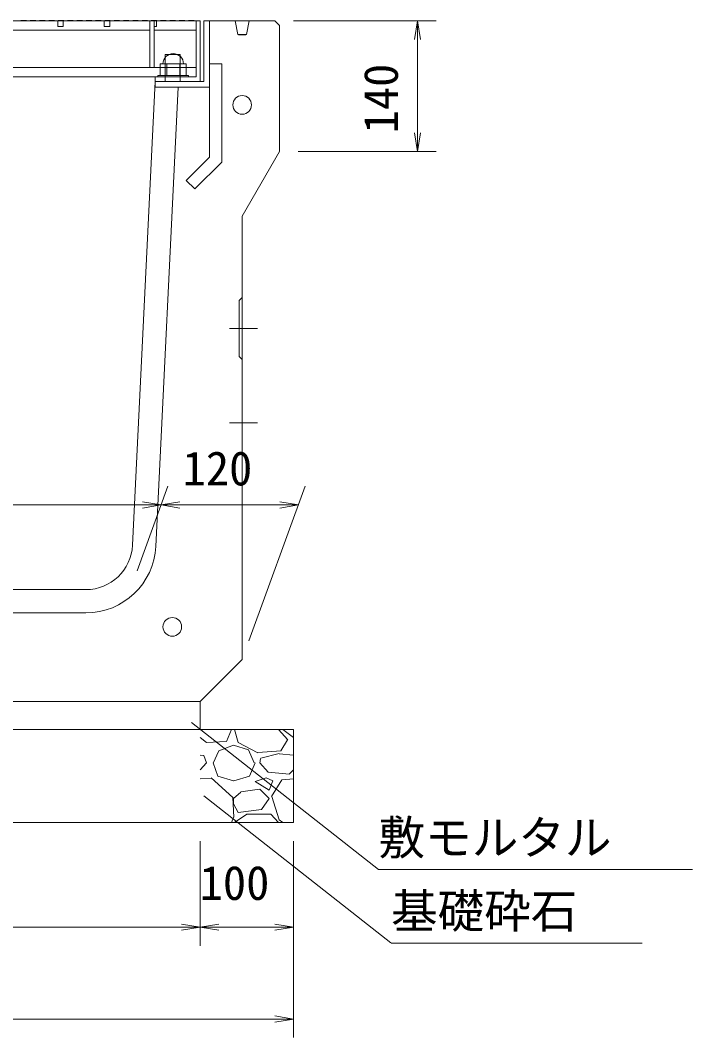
# Model space of a CAD drawing. Units: millimetres, scale not verified. Extents: x 0 to 84100, y 0 to 59400.
# Drawn here: x 13616 to 17224, y 10404 to 15860 of the extents above; entities that cross this region are included whole.
import ezdxf
from ezdxf.enums import TextEntityAlignment as Align

# ---------------------------------------------------------------- set-up
doc = ezdxf.new("R2010")
doc.units = ezdxf.units.MM
doc.header["$LTSCALE"] = 100
doc.linetypes.add('USER1', pattern=[4, 3, -1])
for name, color, linetype, lineweight in [('D-STR-DIM（寸法）', 7, 'Continuous', 18), ('D-STR-HTXT（旗揚げ）', 7, 'Continuous', 18), ('D-STR-STR1（構造物）', 7, 'Continuous', 18), ('D-STR-STRn（構造物）', 7, 'Continuous', 18), ('D-STR（構造物外形線）', 1, 'Continuous', 18)]:
    doc.layers.add(name, color=color, linetype=linetype, lineweight=lineweight)
doc.layers.add('D-STR-TXT（文字）', color=7, linetype='Continuous')
doc.styles.add('ＭＳ ゴシック', font='')
doc.styles.get('ＭＳ ゴシック').set_extended_font_data('MS Gothic')

msp = doc.modelspace()

# ---------------------------------------------------------------- linework, layer by layer
at = {"layer": 'D-STR-DIM（寸法）'}
for p, q in [((15081.4, 15857), (15847.2, 15857)), ((15730.5, 15757), (15747.2, 15857)), ((15747.2, 15857), (15763.8, 15757)), ((15747.2, 15857), (15747.2, 15757)), ((15747.2, 15757), (15747.2, 15257)), ((15747.2, 15157), (15730.5, 15257)), ((15763.8, 15257), (15747.2, 15157)), ((15747.2, 15157), (15747.2, 15257)), ((15106.4, 15157), (15847.2, 15157)), ((14242.8, 12907), (14408, 13360.9)), ((14242.8, 12907), (14408, 13360.9)), ((14842.8, 12532), (15144.5, 13360.9)), ((12721.6, 13260.9), (14271.6, 13260.9)), ((14271.6, 13277.5), (14371.6, 13260.9)), ((14371.6, 13260.9), (14271.6, 13244.2)), ((14371.6, 13260.9), (14271.6, 13260.9)), ((14371.6, 13260.9), (14471.6, 13277.5)), ((14471.6, 13244.2), (14371.6, 13260.9)), ((14371.6, 13260.9), (14471.6, 13260.9)), ((14471.6, 13260.9), (15008.1, 13260.9)), ((15008.1, 13277.5), (15108.1, 13260.9)), ((15108.1, 13260.9), (15008.1, 13244.2)), ((15108.1, 13260.9), (15008.1, 13260.9)), ((14581.4, 11457), (14581.4, 10895.9)), ((14581.4, 11457), (14581.4, 10895.9)), ((15081.4, 11457), (15081.4, 10895.9)), ((15081.4, 11457), (15081.4, 10403.5)), ((14481.4, 10995.9), (12181.4, 10995.9)), ((14481.4, 11012.5), (14581.4, 10995.9)), ((14581.4, 10995.9), (14481.4, 10979.2)), ((14581.4, 10995.9), (14481.4, 10995.9)), ((14581.4, 10995.9), (14681.4, 11012.5)), ((14681.4, 10979.2), (14581.4, 10995.9)), ((14581.4, 10995.9), (14681.4, 10995.9)), ((14681.4, 10995.9), (14981.4, 10995.9)), ((14981.4, 11012.5), (15081.4, 10995.9)), ((15081.4, 10995.9), (14981.4, 10979.2)), ((15081.4, 10995.9), (14981.4, 10995.9)), ((14981.4, 10503.5), (11681.4, 10503.5)), ((14981.4, 10520.2), (15081.4, 10503.5)), ((15081.4, 10503.5), (14981.4, 10486.8)), ((15081.4, 10503.5), (14981.4, 10503.5))]:
    msp.add_line(p, q, dxfattribs=at)
at = {"layer": 'D-STR-HTXT（旗揚げ）'}
for p, q in [((14535.3, 12093.9), (15538, 11304.7)), ((14600.8, 11701.4), (15603.4, 10912.3)), ((17223.6, 11304.7), (15538, 11304.7)), ((16952.5, 10911), (15605.1, 10911))]:
    msp.add_line(p, q, dxfattribs=at)
at = {"layer": 'D-STR-STR1（構造物）'}
for p, q in [((12351.4, 15857), (14311.4, 15857)), ((13618.9, 15860.5), (13618.9, 15857)), ((13648.9, 15860.5), (13618.9, 15860.5)), ((13648.9, 15857), (13648.9, 15860.5)), ((13668.9, 15860.5), (13668.9, 15857)), ((13698.9, 15860.5), (13668.9, 15860.5)), ((13698.9, 15857), (13698.9, 15860.5)), ((13718.9, 15860.5), (13718.9, 15857)), ((13748.9, 15860.5), (13718.9, 15860.5)), ((13748.9, 15857), (13748.9, 15860.5)), ((13768.9, 15860.5), (13768.9, 15857)), ((13798.9, 15860.5), (13768.9, 15860.5)), ((13798.9, 15857), (13798.9, 15860.5)), ((13816.4, 15827), (13816.4, 15857)), ((13816.4, 15857), (13846.4, 15857)), ((13846.4, 15827), (13816.4, 15827)), ((13818.9, 15860.5), (13818.9, 15857)), ((13848.9, 15860.5), (13818.9, 15860.5)), ((13846.4, 15857), (13846.4, 15827)), ((13848.9, 15857), (13848.9, 15860.5)), ((13868.9, 15860.5), (13868.9, 15857)), ((13898.9, 15860.5), (13868.9, 15860.5)), ((13898.9, 15857), (13898.9, 15860.5)), ((13918.9, 15860.5), (13918.9, 15857)), ((13948.9, 15860.5), (13918.9, 15860.5)), ((13948.9, 15857), (13948.9, 15860.5)), ((13968.9, 15860.5), (13968.9, 15857)), ((13998.9, 15860.5), (13968.9, 15860.5)), ((13998.9, 15857), (13998.9, 15860.5)), ((14018.9, 15860.5), (14018.9, 15857)), ((14048.9, 15860.5), (14018.9, 15860.5)), ((14048.9, 15857), (14048.9, 15860.5)), ((14066.4, 15827), (14066.4, 15857)), ((14066.4, 15857), (14096.4, 15857)), ((14096.4, 15827), (14066.4, 15827)), ((14068.9, 15860.5), (14068.9, 15857)), ((14098.9, 15860.5), (14068.9, 15860.5)), ((14096.4, 15857), (14096.4, 15827)), ((14098.9, 15857), (14098.9, 15860.5)), ((14118.9, 15860.5), (14118.9, 15857)), ((14148.9, 15860.5), (14118.9, 15860.5)), ((14148.9, 15857), (14148.9, 15860.5)), ((14168.9, 15860.5), (14168.9, 15857)), ((14198.9, 15860.5), (14168.9, 15860.5)), ((14198.9, 15857), (14198.9, 15860.5)), ((14218.9, 15860.5), (14218.9, 15857)), ((14248.9, 15860.5), (14218.9, 15860.5)), ((14248.9, 15857), (14248.9, 15860.5)), ((14268.9, 15860.5), (14268.9, 15857)), ((14298.9, 15860.5), (14268.9, 15860.5)), ((14298.9, 15857), (14298.9, 15860.5)), ((14311.4, 15857), (14311.4, 15607)), ((14333.9, 15857), (14311.4, 15857)), ((14311.4, 15857), (14311.4, 15607)), ((14311.4, 15857), (14333.9, 15857)), ((14316.4, 15857), (14333.9, 15857)), ((14318.9, 15860.5), (14318.9, 15857)), ((14348.9, 15860.5), (14318.9, 15860.5)), ((14333.9, 15857), (14333.9, 15607)), ((14333.9, 15607), (14333.9, 15857)), ((14333.9, 15857), (14346.4, 15857)), ((14333.9, 15857), (14558.9, 15857)), ((14346.4, 15827), (14333.9, 15827)), ((14346.4, 15857), (14346.4, 15827)), ((14348.9, 15857), (14348.9, 15860.5)), ((14368.9, 15860.5), (14368.9, 15857)), ((14398.9, 15860.5), (14368.9, 15860.5)), ((14398.9, 15857), (14398.9, 15860.5)), ((14418.9, 15860.5), (14418.9, 15857)), ((14448.9, 15860.5), (14418.9, 15860.5)), ((14448.9, 15857), (14448.9, 15860.5)), ((14468.9, 15860.5), (14468.9, 15857)), ((14498.9, 15860.5), (14468.9, 15860.5)), ((14498.9, 15857), (14498.9, 15860.5)), ((14518.9, 15860.5), (14518.9, 15857)), ((14548.9, 15860.5), (14518.9, 15860.5)), ((14548.9, 15857), (14548.9, 15860.5)), ((14558.9, 15857), (14581.4, 15857)), ((14558.9, 15607), (14558.9, 15857)), ((14558.9, 15857), (14558.9, 15557)), ((14581.4, 15857), (14581.4, 15532)), ((12351.4, 15807), (14311.4, 15807)), ((14333.9, 15807), (14558.9, 15807)), ((14367.1, 15627), (14505.7, 15627)), ((14367.1, 15564.5), (14367.1, 15627)), ((14401.8, 15564.5), (14401.8, 15627)), ((14471.1, 15564.5), (14471.1, 15627)), ((14505.7, 15627), (14505.7, 15564.5)), ((12103.9, 15557), (14558.9, 15557)), ((12351.4, 15607), (14311.4, 15607)), ((14311.4, 15607), (14333.9, 15607)), ((14311.4, 15607), (14333.9, 15607)), ((14333.9, 15607), (14558.9, 15607)), ((14338.9, 15532), (14338.9, 15557)), ((14353.9, 15564.5), (14518.9, 15564.5)), ((14353.9, 15557), (14353.9, 15564.5)), ((14436.4, 15557), (14353.9, 15557)), ((14505.7, 15564.5), (14367.1, 15564.5)), ((14518.9, 15557), (14436.4, 15557)), ((14518.9, 15564.5), (14518.9, 15557)), ((14581.4, 15557), (14581.4, 15532)), ((14581.4, 15532), (14338.9, 15532))]:
    msp.add_line(p, q, dxfattribs=at)
msp.add_arc((14436.4, 15627), 55, 0, 180, dxfattribs=at)
at = {"layer": 'D-STR-STRn（構造物）', "linetype": 'USER1'}
for p, q in [((14768.9, 15857), (14783.4, 15784.5)), ((14843.9, 15857), (14829.4, 15784.5)), ((14783.4, 15784.5), (14829.4, 15784.5)), ((14783.4, 15784.5), (14786.4, 15782)), ((14786.4, 15782), (14826.4, 15782)), ((14829.4, 15784.5), (14826.4, 15782))]:
    msp.add_line(p, q, dxfattribs=at)
at = {"layer": 'D-STR-STRn（構造物）'}
for p, q in [((14806.4, 14373), (14790.4, 14357)), ((14790.4, 14357), (14790.4, 14057)), ((14888.5, 14207), (14739, 14207)), ((14790.4, 14057), (14806.4, 14041)), ((14739, 13701), (14888.5, 13701)), ((14581.4, 12207), (14581.4, 12057)), ((15081.4, 12057), (12081.4, 12057)), ((14581.4, 12057), (15081.4, 12057)), ((14615.5, 11987.2), (14581.4, 12013.5)), ((14748.3, 12057), (14721.4, 11992.9)), ((14765.4, 12056.7), (14785.4, 11986.7)), ((15050.5, 12001.8), (15000.9, 12057)), ((15081.4, 12013.5), (15025.1, 12057)), ((15081.4, 12057), (15081.4, 11557)), ((14720.8, 11991.5), (14615.8, 11986.5)), ((14760.7, 11971.8), (14680.7, 11941.8)), ((14840.5, 11946.8), (14760.5, 11971.8)), ((14785.3, 11986.4), (14890.3, 11931.4)), ((15014.6, 11941.5), (15049.6, 12001.5)), ((14581.4, 11918.2), (14600.1, 11916.2)), ((14615.7, 11876.9), (14600.7, 11916.9)), ((14680.5, 11941.6), (14650.5, 11876.6)), ((14870.7, 11876.8), (14840.7, 11946.8)), ((14890.9, 11932.8), (15015.9, 11942.8)), ((14900.5, 11876.5), (14905.5, 11901.5)), ((14905.7, 11902.1), (15005.7, 11927.1)), ((15005.1, 11926.2), (15081.4, 11918.2)), ((14581.4, 11841), (14615.7, 11878.4)), ((14675.7, 11807), (14650.7, 11877)), ((14876, 11876.9), (14846, 11806.9)), ((14900.5, 11876.8), (14945.5, 11826.8)), ((14581.4, 11791.4), (14640.4, 11796.3)), ((14640.4, 11796.8), (14755.4, 11691.8)), ((14760.3, 11781.5), (14675.3, 11806.5)), ((14845.9, 11806.4), (14760.9, 11781.4)), ((14875.4, 11776.9), (14935.4, 11796.9)), ((14935.6, 11796.6), (14970.6, 11781.6)), ((14945.9, 11827.1), (15060.9, 11817.1)), ((15020.4, 11786.3), (15081.4, 11791.4)), ((15060.7, 11818.4), (15081.4, 11841)), ((14800, 11722.1), (14900, 11737.1)), ((14950.7, 11731.9), (14875.7, 11776.9)), ((14900.6, 11736.8), (14950.6, 11686.8)), ((14970.7, 11781.8), (14950.7, 11731.8)), ((14964.4, 11697.1), (15019.4, 11787.1)), ((14755.8, 11692), (14760.8, 11587)), ((14759.5, 11685.7), (14799.5, 11720.7)), ((14760.5, 11656.8), (14760.5, 11686.8)), ((14950.7, 11687), (14910.7, 11627)), ((15005.5, 11571.6), (14965.5, 11696.6)), ((14785.4, 11611.9), (14760.4, 11656.9)), ((14910.4, 11626.6), (14785.4, 11611.6)), ((14761.4, 11587.9), (14748.3, 11557)), ((14830.7, 11602.9), (14765.7, 11557.9)), ((14960.5, 11601.8), (14830.5, 11601.8)), ((15000.9, 11557), (14960.5, 11601.8)), ((15025.1, 11557), (15005.5, 11572.2)), ((11581.4, 11557), (15081.4, 11557))]:
    msp.add_line(p, q, dxfattribs=at)
for centre in [(14806.4, 15407), (14431.4, 12607)]:
    msp.add_circle(centre, 50, dxfattribs=at)
at = {"layer": 'D-STR（構造物外形線）'}
for p, q in [((14601.4, 15857), (14601.4, 15532)), ((14601.4, 15857), (14981.4, 15857)), ((14631.4, 15857), (14631.4, 15127)), ((14981.4, 15857), (15006.4, 15832)), ((15006.4, 15832), (15006.4, 15157)), ((14393.9, 15677), (14473.9, 15677)), ((14393.9, 15677), (14393.9, 15532)), ((14473.9, 15677), (14473.9, 15532)), ((14631.4, 15627), (14696.4, 15627)), ((14696.4, 15627), (14696.4, 15100.1)), ((14338.9, 15532), (14218, 13044.9)), ((14338.9, 15532), (14338.9, 15502)), ((14338.9, 15532), (14601.4, 15532)), ((14338.9, 15502), (14631.4, 15502)), ((14462.6, 15502), (14342.8, 13038.8)), ((14631.4, 15127), (14506.4, 15002)), ((15006.4, 15157), (14806.4, 14810.6)), ((14696.4, 15100.1), (14552.4, 14956)), ((14506.4, 15002), (14552.4, 14956)), ((14806.4, 14810.6), (14806.4, 12432)), ((12694.6, 12807), (13968.3, 12807)), ((12694.6, 12682), (13968.3, 12682)), ((14581.4, 12207), (14806.4, 12432)), ((12081.4, 12207), (14581.4, 12207))]:
    msp.add_line(p, q, dxfattribs=at)
for radius in [250, 375]:
    msp.add_arc((13968.3, 13057), radius, 270, 357.2163, dxfattribs=at)

# ---------------------------------------------------------------- texts
at = {"layer": 'D-STR-DIM（寸法）', "style": 'ＭＳ ゴシック'}
msp.add_text('140', height=183.3, rotation=90, dxfattribs=at).set_placement((15697.2, 15253.8), align=Align.BOTTOM_LEFT)
for s, p in [('120', (14486.7, 13310.9)), ('100', (14578.2, 11087.3))]:
    msp.add_text(s, height=183.3, dxfattribs=at).set_placement(p, align=Align.BOTTOM_LEFT)
at = {"layer": 'D-STR-TXT（文字）', "style": 'ＭＳ ゴシック'}
for s, p in [('敷モルタル', (15538, 11330)), ('基礎砕石', (15605.1, 10936.2))]:
    msp.add_text(s, height=183.3, dxfattribs=at).set_placement(p, align=Align.BOTTOM_LEFT)

doc.saveas('drawing.dxf')
